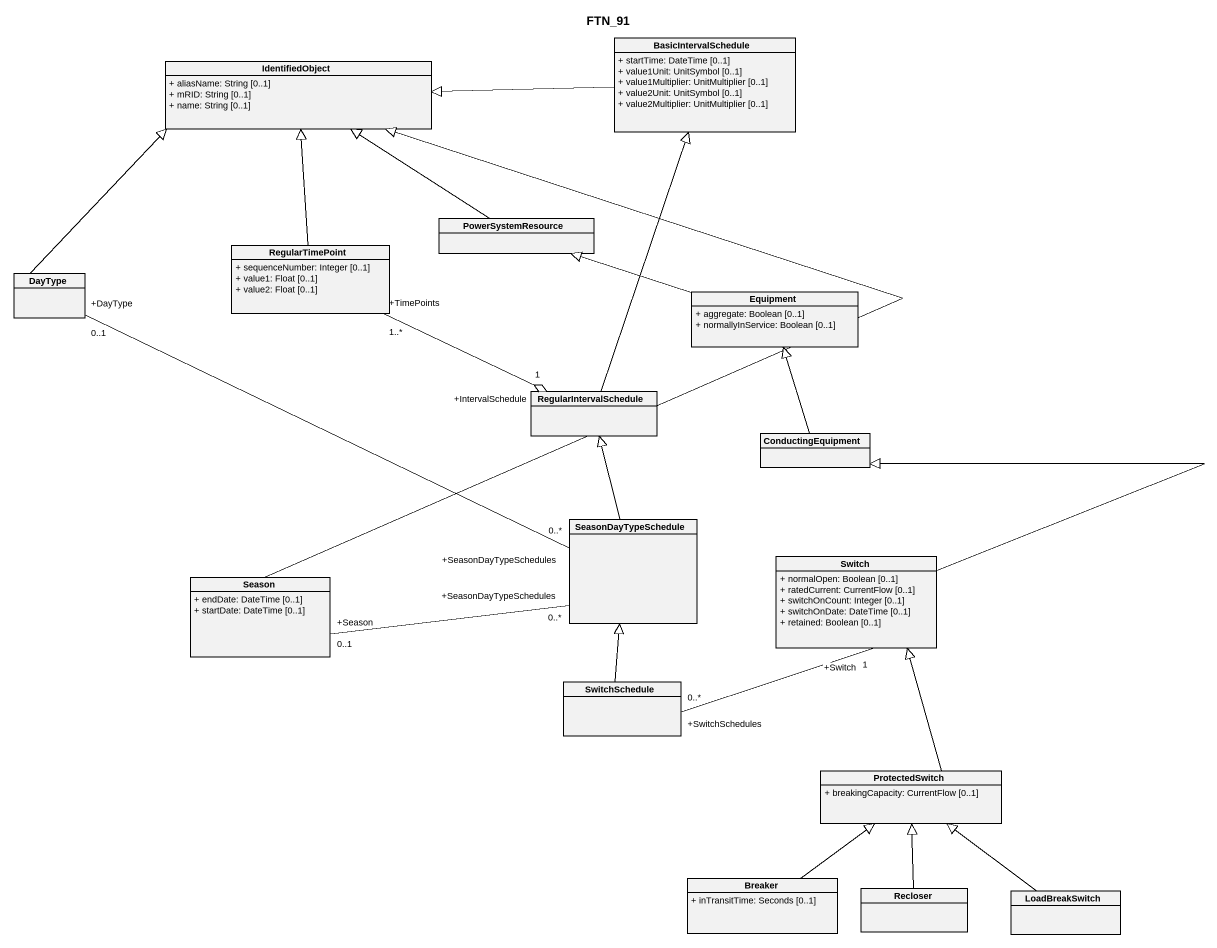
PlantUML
@startuml
title FTN_91
hide circle
hide empty members
skinparam classAttributeIconSize 0
class BasicIntervalSchedule {
  + startTime: DateTime [0..1]
  + value1Unit: UnitSymbol [0..1]
  + value1Multiplier: UnitMultiplier [0..1]
  + value2Unit: UnitSymbol [0..1]
  + value2Multiplier: UnitMultiplier [0..1]
}
class IdentifiedObject {
  + aliasName: String [0..1]
  + mRID: String [0..1]
  + name: String [0..1]
}
class RegularTimePoint {
  + sequenceNumber: Integer [0..1]
  + value1: Float [0..1]
  + value2: Float [0..1]
}
class PowerSystemResource
class DayType
class Equipment {
  + aggregate: Boolean [0..1]
  + normallyInService: Boolean [0..1]
}
class RegularIntervalSchedule
class ConductingEquipment
class SeasonDayTypeSchedule
class Switch {
  + normalOpen: Boolean [0..1]
  + ratedCurrent: CurrentFlow [0..1]
  + switchOnCount: Integer [0..1]
  + switchOnDate: DateTime [0..1]
  + retained: Boolean [0..1]
}
class Season {
  + endDate: DateTime [0..1]
  + startDate: DateTime [0..1]
}
class SwitchSchedule
class ProtectedSwitch {
  + breakingCapacity: CurrentFlow [0..1]
}
class Breaker {
  + inTransitTime: Seconds [0..1]
}
class Recloser
class LoadBreakSwitch
BasicIntervalSchedule -left-|> IdentifiedObject
RegularTimePoint -up-|> IdentifiedObject
PowerSystemResource -up-|> IdentifiedObject
DayType -up-|> IdentifiedObject
DayType "+DayType\n0..1" -right- "+SeasonDayTypeSchedules\n0..*" SeasonDayTypeSchedule
Equipment -left-|> PowerSystemResource
RegularIntervalSchedule -up-|> BasicIntervalSchedule
RegularIntervalSchedule "+IntervalSchedule\n1" o-left- "+TimePoints\n1..*" RegularTimePoint
ConductingEquipment -up-|> Equipment
SeasonDayTypeSchedule -up-|> RegularIntervalSchedule
Switch -up-|> ConductingEquipment
Switch "+Switch\n1" -left- "+SwitchSchedules\n0..*" SwitchSchedule
Season -up-|> IdentifiedObject
Season "+Season\n0..1" -right- "+SeasonDayTypeSchedules\n0..*" SeasonDayTypeSchedule
SwitchSchedule -up-|> SeasonDayTypeSchedule
ProtectedSwitch -up-|> Switch
Breaker -up-|> ProtectedSwitch
Recloser -up-|> ProtectedSwitch
LoadBreakSwitch -up-|> ProtectedSwitch
@enduml
